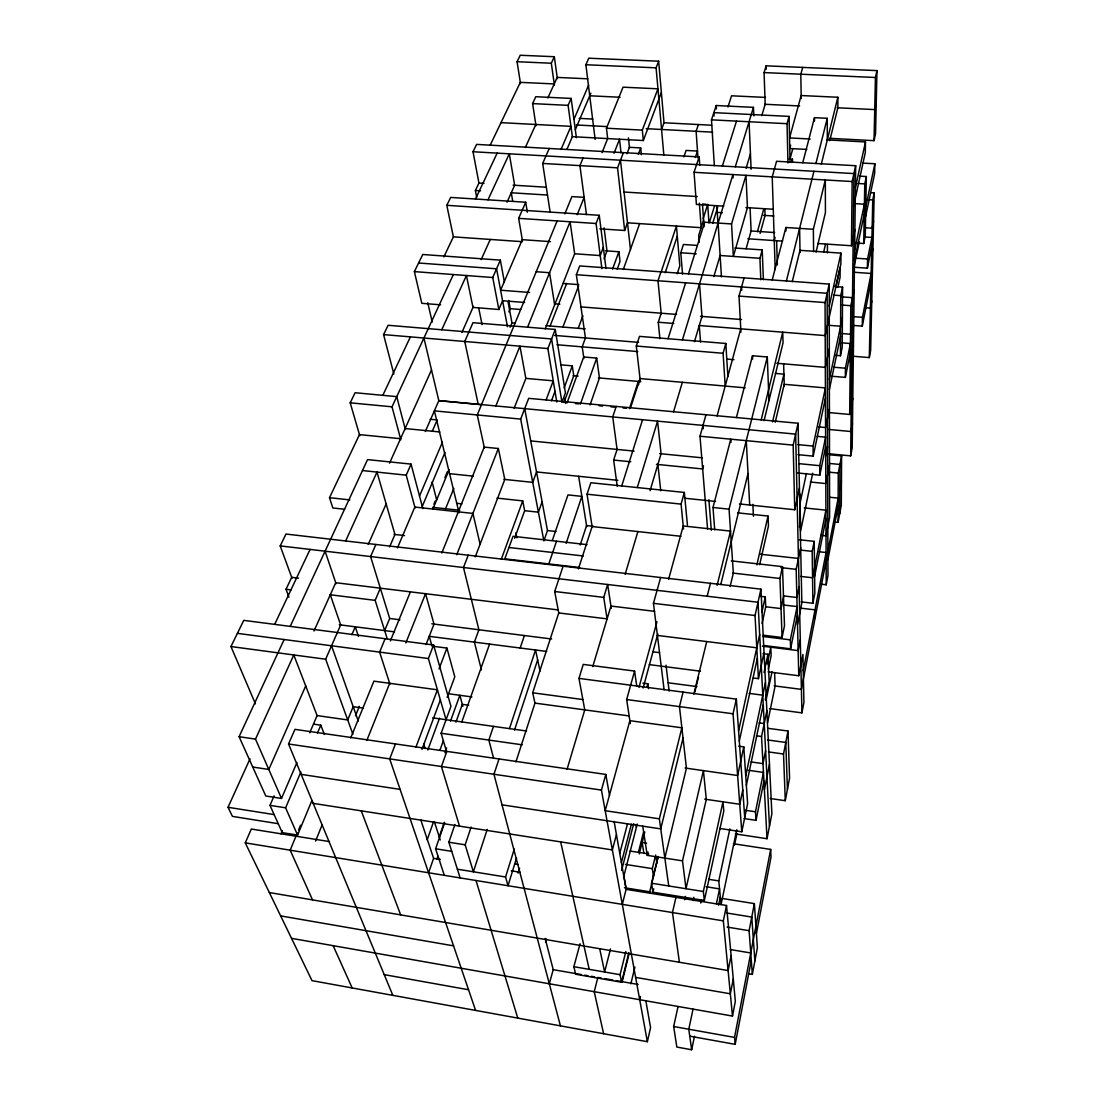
<?xml version="1.0" encoding="UTF-8"?>
<svg xmlns="http://www.w3.org/2000/svg" width="1105" height="1105" viewBox="0 0 1105 1105"><rect width="100%" height="100%" fill="white"/><g stroke="black" fill="none" stroke-linecap="round" stroke-linejoin="round"><path stroke-width="1.5" d="M810.145 139.009L789.55 137.918L801.153 95.541L837.866 97.254L837.839 107.807L829.758 140.68M834.717 521.988L838.06 522.347L838.253 473.078L841.596 455.923L829.648 454.777M839.689 513.756L839.924 464.459L829.648 463.465M835.325 355.34L840.449 355.755L840.739 295.643L842.576 287.107L833.971 286.471M792.257 281.609L799.992 250.324L840.946 253.128L840.891 263.943L825.2 335.589L699.506 325.533M841.596 455.923L841.306 505.261L838.06 522.347M842.576 287.107L842.231 347.205L840.449 355.755M831.637 376.225L845.353 377.399L845.422 368.2L850.422 343.531L841.927 342.84M829.565 412.635L849.676 414.458L850.822 305.712L854.151 289.703M817.714 243.487L851.458 245.752L852.148 181.538L855.684 165.722L776.566 161.275L772.229 176.869L775.185 269.468M828.681 453.741L850.67 455.868L853.93 173.582L473.023 151.744L478.935 183.057L475.399 190.502L476.683 197.243M855.684 165.722L852.19 447.898L850.67 455.868M854.068 325.492L862.287 326.127L862.439 317.328L871.141 273.474L854.262 272.272M856.831 243.059L863.723 243.514L864.759 183.9L866.348 176.524L859.58 176.123M827.314 139.907L865.477 141.937L865.298 152.601L853.543 206.221M866.348 176.524L865.256 236.069L863.723 243.514M853.889 267.217L867.384 268.17L867.563 259.012L871.928 237.451L865.077 236.995M852.369 356.183L869.304 357.592L872.757 199.936L874.207 192.905L870.809 192.698M829.33 138.305L874.041 140.667L875.422 77.488L876.969 70.609L766.152 65.83L764.08 72.585L765.185 104.63M874.207 192.905L870.657 350.478L869.304 357.592M863.005 163.112L874.87 163.761L874.649 173.582L865.616 216.649M876.969 70.609L875.547 133.705L874.041 140.667M748.955 973.795L752.339 974.375L757.381 947.828L754.384 903.614L722.007 898.434M770.185 798.514L785.282 800.697L789.578 778.03L788.003 731.027L768.182 728.347M769.453 708.554L801.94 712.863L803.915 702.393L802.921 654.478L798.763 675.749L768.113 671.854M821.181 584.213L826.222 584.794L827.963 575.608L827.148 293.281L576.354 274.703L585.443 337.964L582.197 346.86L583.91 358.517M689.755 1036.159L735.198 1044.349L751.289 960.19M756.4 933.476L771.041 856.955L770.655 849.414L733.43 843.75M827.921 559.627L838.129 506.27M803.252 670.818L826.084 552.528L819.344 551.782M735.198 1044.349L734.535 1037.415L770.655 849.414M839.814 489.501L841.444 480.979M852.48 423.519L850.947 431.502L828.626 429.431M291.513 938.338L732.477 1016.061L735.336 1001.379L726.51 905.492L626.121 889.345L614.131 821.54M752.339 974.375L749.107 930.686L754.384 903.614M735.35 833.93L767.022 838.709L771.884 813.805L760.944 589.158L285.988 534.047L280.2 545.898L292.052 578.302M785.282 800.697L783.528 754.011L788.003 731.027M801.139 601.866L812.893 603.247L814.827 593.316L814.205 541.367L798.97 539.71M849.676 414.458L852.798 398.408M871.776 301.002L870.395 308.102L865.422 307.729M814.634 576.396L825.946 518.825M733.278 978.947L730.336 993.796L635.624 977.386M800.282 639.85L798.155 650.61L762.326 646.163M862.287 326.127L870.961 282.258M731.123 955.535L728.098 970.549L269.33 892.55M764.398 789.661L769.467 764.356M797.52 624.532L801.843 603.04L798.072 423.243L528.687 398.339L520.676 419.099L543.881 540.898L547.486 530.552L524.709 408.657M812.893 603.247L812.203 551.367L814.205 541.367M829.51 465.095L825.808 483.562L810.352 482.015M850.228 361.832L853.447 345.782M871.541 255.642L872.95 248.57M744.135 818.584L756.027 820.338L763.942 781.097M763.472 645.458L790.614 648.828L797.313 615.609M845.353 377.399L850.325 352.73M867.384 268.17L871.735 246.595M765.613 750.792L763.003 763.624L751.151 761.953M799.081 586.603L796.871 597.46L783.348 595.885M825.697 456.047L827.59 446.738M852.162 326.168L850.519 334.235L841.982 333.558M873.572 221.166L872.135 228.21L865.408 227.782M756.027 820.338L755.489 811.774L763.472 772.423L748.347 770.282M790.614 648.828L790.351 639.85L797.092 606.59L783.376 604.974M767.561 722.767L775.13 685.984L774.591 673.028M797.617 472.968L819.813 475.178L825.656 446.655M732.477 1016.061L723.333 920.852L726.51 905.492M719.604 828.446L741.787 831.789L747.615 803.653L743.776 746.883L738.72 746.179M767.022 838.709L761.538 736.483L766.87 710.805M763.223 635.195L782.064 637.502L784.481 625.789L782.506 566.644L731.33 560.884M798.763 675.749L796.18 569.337L800.683 547.679M829.413 409.016L825.573 427.538L818.764 426.903M819.813 475.178L819.73 465.688L825.615 437.152L817.161 436.351M678.042 1006.503L673.663 1026.517L676.826 1047.057L691.647 1049.75L694.479 1036.241M734.48 845.201L736.938 833.446M765.295 699.824L769.163 681.329L767.92 654.284L763.016 653.677M812.7 473.202L800.628 530.897L799.868 493.755M766.041 700.377L772.008 671.785M718.54 905.202L720.322 896.763M742.767 789.992L739.756 804.274L704.728 799.15M745.737 775.903L765.475 682.324M768.362 669.008L771.166 655.693L770.793 647.212L767.257 663.898M783.514 596.824L781.042 608.579L765.613 606.755M797.976 454.666L813.197 456.13L825.463 398.007M829.372 379.471L842.397 317.674M854.51 260.255L864.234 214.19M865.795 206.773L874.87 163.761M799.398 526.781L800.448 521.781M853.695 268.584L859.345 241.719M736.759 829.758L721.068 904.539L718.789 880.892L729.866 828.916M746.372 785.282L763.265 704.769M829.385 389.43L840.546 336.182M764.052 672.489L767.92 654.284M800.061 503.217L806.388 473.479M693.042 1009.141L688.774 1029.225L691.647 1049.75M813.197 456.13L813.073 446.061L825.421 387.91L784.232 384.319L775.24 422.234M854.635 250.227L864.4 204.204L854.331 203.582M716.385 903.821L719.562 888.89L706.123 886.749M743.776 746.883L737.629 775.503L685.114 768.016M753.32 677.987L758.444 678.65L764.038 652.613M782.064 637.502L779.964 578.468L782.506 566.644M739.438 503.949L794.744 509.737L799.426 487.927M829.316 348.835L825.325 367.371L776.774 363.269M851.458 245.752L854.883 229.812M704.341 900.478L723.803 811.125L722.988 801.816L703.346 891.486L704.341 900.478L652.945 892.218L651.549 883.227L658.083 856.444M837.935 287.107L840.09 277.231L840.132 267.313L835.808 287.051M739.314 741.082L757.339 658.221M700.75 903.02L701.482 899.705M762.077 623.482L765.737 606.769L765.282 596.88L760.199 596.286M738.582 730.847L759.674 634.601M876.237 102.668L874.718 109.588L837.176 107.765M761.967 611.949L765.282 596.88M829.233 306.209L840.946 253.128M855.408 187.574L865.477 141.937M693.153 900.616L693.899 897.274M741.787 831.789L733.057 713.789L736.344 699.134L578.965 678.387L583.247 664.409L634.588 671.08L636.742 686.136M758.444 678.65L755.047 615.513L760.944 589.158M794.744 509.737L793.169 445.135L798.072 423.243M826.222 584.794L825.062 302.577L829.206 284.096L579.724 265.932L576.354 274.703M684.672 899.76L685.432 896.445M759.66 564.71L768.445 526.049L768.03 516.063L737.684 512.844M329.497 841.609L251.318 829.026L245.269 842.866L312.011 980.646L647.364 1041.684L650.583 1027.622L645.803 1000.55M756.87 564.862L768.03 516.063M682.503 860.85L703.429 770.627L706.302 799.385L685.998 888.71L682.503 860.85L647.254 855.367L642.751 826.153M823.598 252.41L825.49 244.219M675.97 897.357L672.462 912.55L679.409 962.262M816.056 252.147L825.435 212.547L825.311 179.963L813.363 229.288L813.598 251.705M639.698 999.707L640.458 996.517M772.519 421.958L783.942 374.153L775.365 373.421M664.837 858.102L686.44 768.21L679.465 706.62L683.097 692.117M730.129 586.493L733.333 573.136L729.065 509.17L767.298 356.984L752.505 355.741L736.413 417.538M652.945 892.218L653.746 888.89M630.858 983.823L634.919 967.041M764.066 420.674L783.044 342.868L782.727 332.191L761.152 420.024M649.478 892.688L657.917 858.033M622.198 981.737L629.132 953.518M683.028 738.126L660.749 828.888L502.015 804.827M693.83 694.161L706.744 641.563M720.778 584.476L748.03 473.493M694.783 692.158L698.457 677.185M653.538 876.693L652.309 868.641L655.279 856.527M580.042 943.781L573.868 966.695L575.664 974.251L621.562 982.248L620.085 974.693L625.817 951.557M659.34 818.819L681.868 727.794L629.864 720.681L605.195 810.697L659.34 818.819L668.732 885.961M717.117 585.305L730.529 531.104L683.221 525.966L668.622 579.213M821.305 164.203L837.866 97.254M621.562 982.248L628.869 952.593M647.254 855.367L648.082 852.052M707.186 596.244L710.446 583.302M786.387 280.974L813.943 171.289M815.904 163.485L827.258 118.304L814.482 117.669L802.755 162.739M638.414 852.369L643.497 832.314M639.256 853.916L644.795 831.982M610.499 948.946L604.615 972.013L599.711 948.725M622.295 904.373L626.121 889.345M623.538 877.301L637.226 824.068M714.714 529.806L713.001 507.485L730.778 439.182L730.985 442.456M772.229 279.938L785.89 227.492L813.363 229.288M621.397 862.591L631.383 824.178M621.59 870.464L633.704 823.681M619.767 853.405L627.516 823.805M616.438 834.593L612.363 849.938L313.185 803.376M774.26 240.559L775.102 237.395M791.539 162.421L792.423 159.161L789.108 158.982M647.005 687.103L647.889 683.829L642.889 683.166M790.02 158.954L792.658 149.147M643.124 688.001L657.807 633.98M703.498 465.868L702.67 468.962L656.439 464.335M717.076 415.95L740.751 328.834M760.806 279.8L759.936 258.294L762.215 249.896L734.811 248.017M790.669 145.225L789.785 148.498L806.857 149.424M638.98 687.421L656.964 621.797M760.116 233.404L765.074 215.447L764.826 208.845M757.45 231.636L763.804 208.817M549.309 983.782L553.218 969.665L545.193 938.463M647.364 1041.684L601.438 790.089L605.802 774.439L294.952 729.355L288.543 743.997L392.827 995.356M630.32 723.623L626.659 699.548L634.588 671.08M664.119 689.865L653.456 603.33L660.638 577.514M683.512 529.033L681.081 504.115L684.34 492.443L590.844 482.747L587.031 494.211L592.114 526.546L578.398 568.909M707.587 529.157L699.99 436.24L705.985 414.734M725.198 386.073L723.098 353.282L725.819 343.475L639.505 336.376L636.287 346.031L640.375 381.584M740.93 332.149L739.024 296.085L744.093 277.894M787.962 162.988L787.036 123.691L789.067 116.398L713.871 112.641L714.079 116.025M802.713 67.405L800.821 74.201L801.208 98.538M746.096 248.749L751.11 230.986L750.088 208.002M545.511 942.344L546.45 939.043M567.058 769.329L584.766 709.893L578.965 678.387M625.14 574.351L637.889 531.574M650.072 490.661L661.066 453.768L657.572 421.143L637.281 487.554M673.525 411.916L682.351 382.302M694.437 341.735L701.979 316.417M713.844 276.595L720.129 255.504L759.936 258.294M746.11 168.305L750.433 153.747M761.787 115.638L765.282 103.911M731.565 223.942L745.972 175.336L747.463 207.643L733.347 256.429L731.565 223.942L704.7 222.188L688.456 273.847M592.75 666.619L610.955 606.051L654.616 611.341M518.135 873.157L519.626 868.268M607.184 619.38L603.731 597.377L607.653 584.517L611.286 608.275M682.407 339.898L732.919 174.562L733.098 177.96M735.295 166.786L753.458 107.351L716.233 105.528L711.482 119.837L714.341 165.598M516.587 857.894L507.996 885.727L505.565 876.997L514.267 849.082M712.67 223.417L717.711 207.118M709.52 222.064L714.59 205.779M703.153 218.735L707.711 204.356L708.968 223.03M703.581 219.964L698.678 235.476L699.175 242.23M621.742 485.951L642.558 419.734M668.042 338.724L685.639 282.797M722.352 166.04L736.496 121.108M677.241 273.709L679.81 265.725L676.426 226.042L661.08 272.203M629.477 408.629L638.303 381.418L638.676 384.692M515.924 761.898L534.958 703.098L532.679 692.794L558.757 612.943L607.101 618.869M617.253 486.338L613.648 460.053L617.087 449.431L612.723 416.93L616.217 406.433M630.513 407.938L640.03 378.559L745.212 387.841M659.92 338.71L658.262 322.232L661.177 313.212M682.559 274.095L680.763 252.755L683.429 244.481L697.131 245.421M727.96 106.978L731.565 95.803L765.503 97.406M487.222 829.385L473.368 871.79L465.177 844.814L471.131 827.051M580.236 544.945L586.562 525.566M514.488 730.143L537.652 659.878M665.21 272.769L677.282 236.125M499.032 758.955L493.949 774.26L560.428 1025.868M558.854 613.455L554.696 591.507L563.108 566.202M660.956 271.844L658 280.753L661.287 314.303M723.734 206.138L696.399 204.425L694.051 172.297L699.161 156.91L476.614 144.396L473.023 151.744M509.433 728.623L535.566 650.002L540.014 671.094M566.133 543.356L581.865 496.366L567.956 494.902L552.445 540.124M695.349 157.532L697.504 151.067L686.067 150.432L683.857 156.882M493.493 726.372L488.838 740.06L493.562 758.141M520.165 648.013L524.419 635.541M548.798 563.923L556.533 541.215M698.401 124.547L696.109 131.288L697.987 157.877M460.136 877.923L448.851 842.231L454.915 824.537M436.737 859.414L437.87 856.168M428.588 872.77L433.602 858.364L420.756 819.813M439.224 836.83L444.293 822.286M444.321 875.34L435.591 848.778L444.666 822.714M590.042 404.983L599.449 377.979L596.686 358.089L583.675 356.97L567.045 402.924M427.165 839.855L433.409 822.175M580.374 404.168L596.686 358.089M461.807 721.924L489.598 644.091M623.303 269.454L639.657 223.611M542.113 501.794L538.411 512.181L524.806 510.703M446.862 751.386L441.42 766.511L459.514 826.153M617.184 269.33L620.029 261.443L618.883 251.747L605.333 250.794M444.914 752.754L446.655 747.919M455.951 722.104L462.332 704.341L468.727 705.225M439.901 750.281L443.423 740.585M450.467 721.164L459.846 695.28L462.871 706.33M514.654 538.204L524.668 510.69L522.72 500.883L496.988 498.12M564.006 402.565L573.785 375.7L572.266 365.838L560.58 364.816M612.571 269.095L618.883 251.747M446.489 751.317L441.13 733.264L450.951 706.357L433.602 645.002L243.763 620.361L230.959 646.536L255.448 703.885M599.849 228.818L624.684 230.489L627.488 222.809L701.15 227.685L699.382 203.196M661.563 129.465L664.008 122.766L658.649 61.203L588.758 58.206L585.885 64.739L595.139 139.41M501.311 559.227L522.72 500.883M564.144 387.966L572.266 365.838M427.801 749.991L439.528 718.167M447.152 697.476L454.79 676.799L446.917 648.082L433.685 646.37M578.164 328.447L582.874 315.768M604.062 258.777L606.976 250.904L604.09 227.796M421.986 749.356L440.356 699.935M551.478 400.825L555.014 391.336M415.853 747.367L437.428 689.81L373.918 681.163L350.727 737.919M546.146 399.817L553.26 380.838L525.883 378.393L514.129 408.256M603.316 247.34L600.222 255.573L574.849 253.777M567.086 149.051L572.349 136.675L643.345 140.528L661.37 92.475M638.289 154.313L640.693 147.918L629.436 147.297L626.991 153.678M643.345 140.528L642.323 130.128L657.958 88.814L623.04 87.171L606.452 128.221L607.667 138.595L602.059 152.614M439.044 668.926L446.917 648.082M475.261 556.865L504.792 479.446L498.355 448.506L484.211 447.097L441.82 553.039M562.901 327.052L578.592 285.919M395.466 743.927L389.692 758.9L475.606 1010.426M446.075 719.714L428.381 658.539L433.602 645.002M468.216 555.193L463.478 567.514L478.907 629.781L474.404 642.129L481.435 669.879M556.768 401.93L547.873 348.558L555.249 329.456L472.968 322.688L464.749 341.486L478.244 404.402M601.907 268.612L596.078 223.5L599.255 215.295L446.807 205.323L453.382 236.857L443.865 256.885M624.684 230.489L617.543 167.822L623.4 152.656M663.829 155.031L656.094 67.833L658.649 61.203M426.005 644.629L434.003 624.09L425.549 593.703L405.825 642.972M550.097 326.016L566.699 283.391M456.724 554.765L498.355 448.506M545.221 328.889L574.655 253.763L570.083 221.774L527.596 327.177M614.021 153.291L619.518 139.23L621.024 152.78M366.901 740.253L389.678 683.318M577.211 214.702L584.158 197.353L571.907 196.579L564.835 213.887M495.855 405.949L519.944 346.183L525.828 378.393M315.574 841.057L322.025 825.159M390.341 640.955L410.411 591.852M445.55 508.742L453.851 488.396M355.479 715.764L359.346 706.357M385.134 638.704L379.609 652.116L389.982 684.244M557.155 220.903L477.263 414.955L484.446 448.133M583.039 158.056L579.918 165.626L586.451 214.55M384.664 630.596L389.678 618.469L370.589 556.561L375.88 544.475M510.165 327.232L511.96 322.895L508.051 301.803M297.273 833.073L290.173 850.187L312.535 899.898M298.585 829.924L300.546 825.214M433.892 504.198L435.19 501.076M444.901 477.678L447.497 471.434M274.109 795.862L269.993 805.365L282.272 832.645L297.577 835.104L311.955 800.448M432.759 509.267L449.141 469.777M508.866 311.817L510.192 308.668L508.673 300.436M422.262 506.394L444.956 452.525M281.015 833.805L282.341 830.67M297.577 835.104L285.615 807.824L300.892 771.953M317.48 732.974L320.809 725.184L314.096 724.217M387.22 638.718L375.161 600.36L380.341 588.164M397.469 547.873L414.831 507.057L472.926 513.438L480.095 544.199M419.513 496.035L442.442 442.138M473.175 307.439L498.852 309.483L502.582 300.74L524.613 302.466M575.318 129.686L590.857 93.151M284.137 639.533L239.094 736.704L265.78 796.001L281.499 798.445L296.955 762.491M309.718 732.781L317.107 715.584L293.792 654.961L255.49 739.121L281.499 798.445M351.873 634.684L355.257 626.811L358.49 636.466M389.609 546.906L394.941 534.475L376.998 472.084L345.658 540.967M560.995 149.534L570.954 126.343L501.007 122.641M573.937 119.381L588.62 85.196M432.276 431.268L437.083 420.19M352.896 734.259L325.657 659.229L340.658 624.933L330.285 594.78M415.107 508.065L406.226 475.164L411.06 464.114L367.551 459.597L290.228 626.397M425.328 431.516L438.865 400.59L795.641 434.113L801.94 712.863M498.852 309.483L492.747 277.521L500.344 260.145L422.759 254.495L414.375 271.609L421.82 303.322L440.646 304.828M522.361 240.117L518.646 218.348L525.704 202.243L450.674 197.422L446.807 205.323M550.138 212.174L542.679 163.443L549.226 148.484M572.39 137.006L568.108 105.362L571.147 98.428L535.787 96.701L532.596 103.594L535.994 125.749M305.712 685.943L268.805 769.467L252.741 767.036M368.227 544.475L386.156 503.908M461.918 332.467L473.437 306.389M313.972 631.024L335.727 582.708M389.554 463.119L431.502 369.94M481.172 259.62L490.261 239.44M507.029 202.201L514.654 185.267L509.308 153.816L487.982 199.825M278.239 823.695L232.437 816.388L228.031 807.299L250.006 758.831M441.751 329.76L466.421 275.532L472.981 307.411M525.331 147.518L535.801 124.492M547.845 97.972L557.196 77.405L587.874 78.814M400.825 439.762L392.026 406.82L453.34 274.551M554.406 85.209L551.312 63.22L554.323 56.714L520.234 55.25L517.071 61.714L520.524 83.621M274.675 624.38L310.063 549.42M382.813 395.328L410.411 336.873M475.495 199.024L497.167 153.125M288.957 597.197L286.015 589.269L291.692 577.321L298.516 578.15M344.636 509.281L332.826 507.969L329.511 497.678L359.47 434.61L400.549 438.713M490.026 145.529L520.331 82.35L554.227 83.939M359.774 435.646L350.188 402.814L355.133 392.731L396.736 396.64L405.397 429.596M393.863 374.029L383.573 334.594L388.117 325.284L551.575 338.945L561.948 402.33L565.415 392.827L555.249 329.456M517.071 61.714L551.312 63.22M585.885 64.739L656.094 67.833M764.08 72.585L875.422 77.488M589.739 95.79L620.085 97.254M765.171 104.284L799.606 105.956M532.596 103.594L568.108 105.362M711.482 119.837L787.036 123.691M579.144 118.373L592.791 119.078M664.008 122.766L711.634 125.224M576.327 124.976L607.073 126.605M646.163 128.663L712.725 132.172M606.452 128.221L642.323 130.128M542.679 163.443L617.543 167.822M694.051 172.297L852.148 181.538M857.963 183.499L864.759 183.9M867.632 199.618L872.757 199.936M478.935 183.057L484.059 183.375M513.121 185.17L545.608 187.173M624.049 192.021L697.214 196.552M702.67 204.038L706.026 204.245M475.399 190.502L480.551 190.834M511.463 192.781L547.528 195.046M745.93 207.547L773.265 209.259M717.255 212.395L722.408 212.713M763.527 215.351L773.804 216M750.585 230.959L774.646 232.547M518.646 218.348L596.078 223.5M747.836 238.777L782.602 241.125M853.999 258.073L867.563 259.012M550.428 241.636L522.292 239.675L500.593 290.214L529.571 292.452M453.382 236.857L522.485 241.691M680.763 252.755L696.247 253.832M418.588 263.004L496.573 268.791L507.457 326.693M536.229 271.72L549.558 272.714L554.655 304.828M833.971 295.132L840.739 295.643M840.615 296.789L852.494 297.673M414.375 271.609L492.747 277.521M739.024 296.085L825.062 302.577M563.37 283.46L578.688 284.62M840.643 304.952L850.822 305.712M854.179 316.693L862.439 317.328M554.738 303.778L559.862 304.179M828.639 325.284L840.601 326.224M580.981 306.9L676.564 314.428M700.501 316.306L741.538 319.538M510.234 308.668L520.662 309.497M658.262 322.232L673.732 323.475M511.96 322.895L515.358 323.171M546.05 325.685L585.249 328.889M554.613 335.409L638.552 342.37M636.287 346.031L723.098 353.282M833.64 367.205L845.422 368.2M556.948 344.732L637.806 351.556M727.242 359.097L733.982 359.664M383.573 334.594L547.873 348.558M573.053 375.645L578.122 376.087M598.44 377.882L640.748 381.639M575.429 403.574L578.827 403.891M599.2 405.77L602.598 406.088M611.093 406.875L614.49 407.193M623.027 407.98L626.452 408.298M481.559 404.706L438.823 400.687L423.919 338.019M797.769 444.611L813.073 446.061M350.188 402.814L392.026 406.82M520.676 419.099L434.376 410.867L459.058 512.831M699.99 436.24L793.169 445.135M430.149 419.278L436.862 419.928M799.122 463.672L819.73 465.688M405.121 428.547L439.873 431.972M530.732 440.923L634.104 451.102M659.644 453.63L702.2 457.815M829.993 472.263L838.253 473.078M613.648 460.053L630.762 461.766M829.634 497.236L838.156 498.106L801.401 689.382L774.177 685.86M617.875 480.316L536.533 471.946L532.734 482.36L503.88 479.349M804.33 507.913L825.918 510.151L812.562 577.763L800.586 576.396M449.583 473.672L473.341 476.158M684.686 498.231L715.501 501.449M362.481 470.55L406.226 475.164M587.031 494.211L681.081 504.115M713.001 507.485L729.065 509.17M820.905 535.303L826.015 535.856L829.606 517.471L829.206 284.096M456.752 503.314L461.862 503.866M432.594 507.319L459.749 510.289M586.617 525.579L593.482 526.325M329.511 497.678L349.857 499.916M592.114 526.546L680.942 536.298M800.282 550.055L812.203 551.367M547.486 530.552L555.939 531.491M760.337 554.213L798.445 558.453M587.031 544.641L513.038 536.312L504.819 558.826L579.642 567.5M780.986 567.625L796.18 569.337M394.043 534.378L404.554 535.58M508.949 547.5L583.357 555.995M732.795 573.067L779.964 578.468M280.2 545.898L758.016 602.239L769.467 826.181M800.075 608.082L815.02 609.85L815.117 617.971M554.696 591.507L603.731 597.377M653.456 603.33L755.047 615.513M336.017 582.749L558.053 609.919M763.03 636.508L790.351 639.85M286.015 589.269L291.057 589.904M329.746 594.711L375.161 600.36M657.406 635.43L756.787 647.792M389.678 618.469L399.899 619.767M431.765 623.8L551.671 638.994M652.627 651.784L659.533 652.654M339.263 624.753L394.568 631.867M546.671 651.425L429.237 636.328L432.014 646.094M649.284 664.616L700.432 671.191M668.138 682.793L696.868 686.55M749.162 693.401L762.768 695.169M237.409 633.358L428.381 658.539M230.959 646.536L325.657 659.229M626.659 699.548L733.057 713.789M759.163 722.877L764.218 723.568M532.679 692.794L582.86 699.548M534.958 703.098L628.565 715.847M448.243 693.705L471.946 696.937M756.455 735.792L761.538 736.483M767.505 739.949L785.779 742.45L787.437 789.302M768.5 751.925L783.528 754.011M363.435 708.112L353.186 706.675L347.702 719.949L317.176 715.598M432.718 717.849L526.643 731.027M441.13 733.264L522.182 744.811M745.419 810.297L755.489 811.774M239.094 736.704L255.49 739.121M288.543 743.997L601.438 790.089M301.154 774.37L400.107 789.371M641.549 842.328L646.605 843.101M630.071 851.043L648.828 853.958M269.993 805.365L285.615 807.824M625.389 864.4L652.309 868.641M708.595 879.29L718.789 880.892M228.031 807.299L274.151 814.592M448.851 842.231L465.177 844.814M435.591 848.778L451.724 851.361M651.549 883.227L703.346 891.486M514.875 863.93L518.052 864.442M624.436 887.729L650.942 891.984M433.602 858.364L440.329 859.441M511.325 870.795L520.289 872.315M457.373 869.193L505.565 876.997M726.538 912.979L751.759 917.067L754.867 961.019M245.269 842.866L723.333 920.852M727.131 927.081L749.107 930.686M730.35 949.554L750.751 952.966M280.642 915.907L453.547 945.852M573.868 966.695L620.085 974.693M553.218 969.665L581.341 974.569M584.642 975.149L587.957 975.715M591.258 976.295L594.573 976.875M601.231 978.036L597.874 977.442L594.214 991.696L603.62 1033.727M604.546 978.602L612.957 980.066M616.3 980.66L638.082 984.445M384.236 974.638L468.548 989.749M673.663 1026.517L734.535 1037.415M333.144 945.673L352.177 987.953M320.809 725.184L324.4 734.507M361.266 810.863L400.659 914.885M331.541 645.776L358.296 721.04M325.091 551.188L336.058 583.689M434.5 822.189L440.246 839.966M423.698 743.789L425.163 748.486M476.006 880.505L517.762 1018.092M411.06 464.114L422.842 508.59M432.11 482.001L436.655 499.861M427.773 302.756L432.235 322.08M560.663 841.886L589.214 969.347M515.883 532.803L516.933 537.859M478.797 308.419L482.07 324.608M500.344 260.145L504.391 281.996M623.745 875.105L626.024 887.992M605.802 774.439L609.532 795.503M511.27 192.767L512.734 201.221M525.704 202.243L527.361 212.271M578.647 476.283L586.741 526.657M564.862 398.353L565.677 403.449M635.928 824.454L636.383 827.341M642.157 842.424L643.897 853.543M655.652 855.021L656.84 863.115M554.323 56.714L557.376 78.676M647.889 683.829L648.538 688.664M571.147 98.428L576.396 137.752M599.255 215.295L605.996 268.515M666.025 665.196L669.133 691.108M620.485 160.197L630.485 249.592M657.876 464.473L660.762 490.841M628.427 137.849L629.505 148.042M640.693 147.918L641.37 154.686M684.34 492.443L687.421 525.027M703.001 425.411L703.277 428.795M708.899 499.681L711.33 530.276M699.272 325.519L700.542 342.053M699.534 283.819L702.062 317.522M736.344 699.134L744.729 817.631M699.161 156.91L699.755 165.349M702.49 204.466L704.051 226.705M725.819 343.475L727.864 376.252M718.098 223.058L721.455 276.927M716.841 205.751L718.001 224.301M716.233 105.528L716.441 108.912M746.276 440.66L749.701 505.026M752.837 504.35L753.458 516.256M741.566 286.941L741.745 290.38M752.505 355.741L752.657 359.028M749.066 121.757L751.11 169.231M753.458 107.351L753.803 115.832M762.215 249.896L763.375 279.662M767.298 356.984L768.97 400.59M766.152 65.83L766.262 69.201M776.622 241.152L777.354 264.951M783.638 363.849L784.288 386.128M785.89 227.492L785.973 230.931M789.067 116.398L790.089 162.476M792.423 159.161L792.492 162.407M799.606 228.39L800.034 252.493M814.482 117.669L814.509 121.053M827.258 118.304L827.314 140.363M827.424 244.481L827.438 252.921"/></g></svg>
